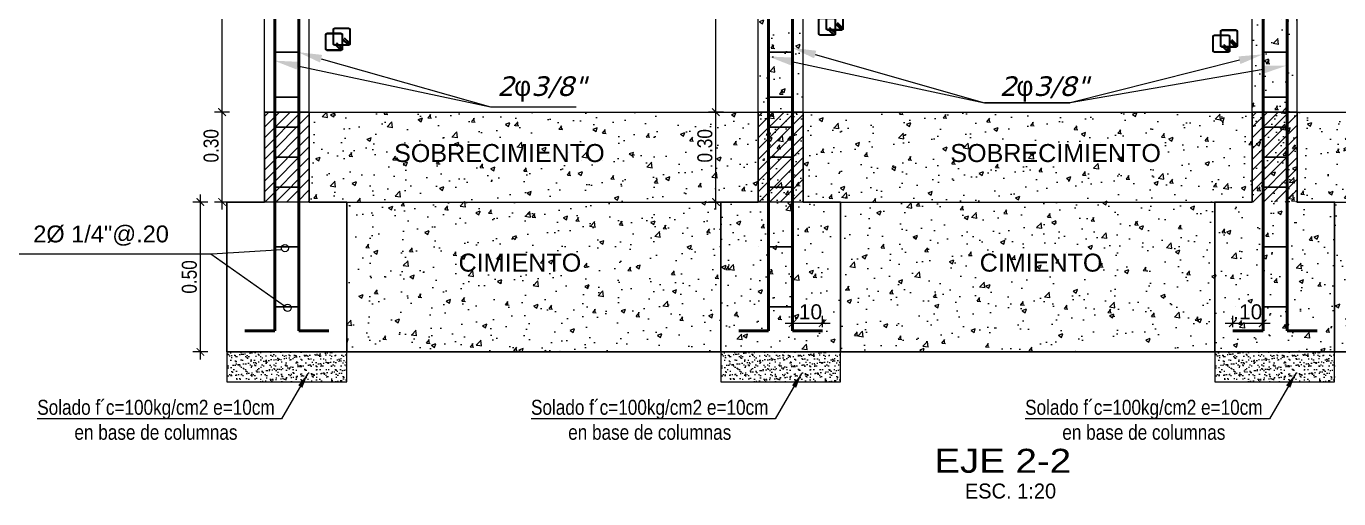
# Model space of a CAD drawing. Header units: metres. Extents: x 912 to 1393, y 476 to 584.
# Drawn here: x 1268.011 to 1272.394, y 494.604 to 496.18 of the extents above; entities that cross this region are included whole.
import ezdxf
from ezdxf import colors
from ezdxf.entities.mleader import LeaderData, LeaderLine
from ezdxf.math import Vec2, Vec3

# ---------------------------------------------------------------- set-up
doc = ezdxf.new("R2010")
doc.units = ezdxf.units.M
doc.linetypes.add('ACAD_ISO04W100', pattern=[30, 24, -3, 0, -3])
for name, color, linetype, lineweight in [('-Achurado', 251, 'Continuous', 5), ('A_Columnas', 7, 'Continuous', 40), ('Cotas', 7, 'Continuous', 20), ('Especificaciones', 7, 'Continuous', 20), ('FIC-2ES_ACERO_', 160, 'Continuous', 30), ('FIC-2ES_COLUMNA', 152, 'Continuous', 30), ('FIC-2ES_CONCRETO 210', 251, 'Continuous', 30), ('Flechas', 122, 'Continuous', 20), ('Muro Alto', 5, 'Continuous', 40), ('pisos', 8, 'Continuous', 13), ('PL-03', 7, 'Continuous', 30), ('TEXTO', 7, 'Continuous', 20)]:
    doc.layers.add(name, color=color, linetype=linetype, lineweight=lineweight)
doc.layers.add('A_50_CotasExter', color=253, linetype='Continuous')
doc.layers.add('PL-05', color=7, linetype='Continuous')
doc.styles.add('-Arial Narrow', font='ARIALN.TTF')
doc.styles.add('ARIAL', font='arial.ttf')
doc.styles.add('R80_50', font='verdanai.ttf', dxfattribs={"height": 0.065})
doc.styles.add('ROMANS', font='ARIALN.TTF')
doc.styles.add('style1', font='arial.ttf')
doc.styles.add('TECHNICLIGHT', font='tel_____.pfb')
doc.dimstyles.new('corte 25', dxfattribs={"dimtxt": 0.05, "dimasz": 0.025, "dimexe": 0.025, "dimexo": 0.0125, "dimgap": 0.0125, "dimtad": 1, "dimzin": 4, "dimdsep": 46, "dimtxsty": 'ARIAL', "dimblk": 'ARCHTICK', "dimcen": 0.025, "dimdle": 0.025, "dimclrd": 256, "dimclre": 256, "dimclrt": 7, "dimadec": 0, "dimazin": 0, "dimtfac": 1, "dimtix": 1, "dimtmove": 0, "dimatfit": 3, "dimfxl": 0.1, "dimlwd": -1, "dimarcsym": 0})
doc.dimstyles.new('Esc 1_20n', dxfattribs={"dimscale": 0.02, "dimtxt": 2, "dimasz": 1, "dimexe": 1, "dimexo": 1, "dimgap": 0.45, "dimtad": 1, "dimtoh": 1, "dimzin": 3, "dimdsep": 46, "dimtxsty": '-Arial Narrow', "dimblk": 'ARCHTICK', "dimcen": 1, "dimdle": 1, "dimclrd": 252, "dimclre": 252, "dimclrt": 252, "dimadec": 0, "dimazin": 0, "dimtfac": 1, "dimtix": 1, "dimtmove": 1, "dimatfit": 2, "dimldrblk": 'ARCHTICK', "dimfxl": 1, "dimfxlon": 1, "dimtolj": 2, "dimlwd": 5, "dimlwe": 5, "dimarcsym": 0})
pattern_1 = [(50, (24.07489, -3.57818), (0.145747735, -0.012751268), [0.01524, -0.16764]), (355, (24.07489, -3.57818), (-0.028194737, 0.152845476), [0.012192, -0.134112467]), (100.451445, (24.08704, -3.57925), (0.117552998, 0.140094202), [0.012952007, -0.142472196]), (46.1842, (24.07489, -3.53754), (0.216863233, -0.033633862), [0.02286, -0.25146]), (96.635558, (24.09296, -3.54035), (0.189923307, 0.1979409), [0.01942802, -0.213708487]), (351.184151, (24.0749, -3.53754), (0.189923307, 0.1979409), [0.018287974, -0.201167786]), (21, (24.09521, -3.5477), (0.121291513, -0.081812159), [0.01524, -0.16764]), (326, (24.09521, -3.5477), (0.049441623, 0.147350373), [0.012192, -0.134112]), (71.451445, (24.10532, -3.55452), (0.170733135, 0.065538215), [0.012952007, -0.14247195]), (37.5, (24.07489, -3.578183), (0.0024708826, 0.067644031), [0, -0.1324864, 0, -0.136144, 0, -0.13462]), (7.5, (24.07489, -3.57818), (0.05345573, 0.08014446), [0, -0.0776224, 0, -0.1294384, 0, -0.051308]), (327.5, (24.029576, -3.578183), (0.1084724761, -0.0045829952), [0, -0.0508, 0, -0.158496, 0, -0.210312]), (317.5, (24.00926, -3.57818), (0.118503345, 0.020341193), [0, -0.06604, 0, -0.1052576, 0, -0.149352])]

# ---------------------------------------------------------------- blocks, each defined once
blk = doc.blocks.new('_ArchTick')
at = {"layer": 'pisos', "color": 0, "const_width": 0.15}
blk.add_lwpolyline([(-0.5, -0.5), (0.5, 0.5)], dxfattribs=at)
blk = doc.blocks.new('*D98')
at = {"layer": 'Cotas', "lineweight": -2, "ltscale": 0.1, "transparency": 16777216}
for p, q in [((1270.5697, 495.1766), (1270.5697, 495.2144)), ((1270.6697, 495.1766), (1270.6697, 495.2144))]:
    blk.add_line(p, q, dxfattribs=at)
at = {"layer": 'Cotas', "ltscale": 0.1, "transparency": 16777216}
blk.add_line((1270.5447, 495.1894), (1270.6947, 495.1894), dxfattribs=at)
at = {"layer": 'DEFPOINTS', "color": 0, "lineweight": 20, "ltscale": 0.1, "transparency": 16777216}
for p in [(1270.5697, 495.1641), (1270.6697, 495.1894), (1270.6697, 495.1641)]:
    blk.add_point(p, dxfattribs=at)
at = {"layer": 'Cotas', "ltscale": 0.1, "transparency": 16777216, "xscale": 0.025, "yscale": 0.025, "zscale": 0.025, "rotation": 180}
blk.add_blockref('_ArchTick', (1270.5697, 495.1894), dxfattribs=at)
at = {"layer": 'Cotas', "ltscale": 0.1, "transparency": 16777216, "xscale": 0.025, "yscale": 0.025, "zscale": 0.025}
blk.add_blockref('_ArchTick', (1270.6697, 495.1894), dxfattribs=at)
at = {"layer": 'Cotas', "color": 7, "lineweight": 13, "ltscale": 0.1, "transparency": 16777216, "insert": (1270.6197, 495.2274), "char_height": 0.05, "attachment_point": 5, "style": 'ARIAL'}
blk.add_mtext('.10', dxfattribs=at)
blk = doc.blocks.new('*D100')
at = {"layer": 'A_50_CotasExter', "color": 252, "lineweight": 5, "transparency": 16777216}
for p, q in [((1270.3137, 495.5691), (1270.3137, 495.9191)), ((1270.3387, 495.8941), (1270.2887, 495.8941)), ((1270.3387, 495.5941), (1270.2887, 495.5941))]:
    blk.add_line(p, q, dxfattribs=at)
at = {"layer": 'DEFPOINTS', "color": 0, "lineweight": 20, "transparency": 16777216}
for p in [(1270.3137, 495.8941), (1270.4547, 495.8941), (1270.4559, 495.5941)]:
    blk.add_point(p, dxfattribs=at)
at = {"layer": 'A_50_CotasExter', "color": 252, "lineweight": 5, "transparency": 16777216, "xscale": 0.025, "yscale": 0.025, "zscale": 0.025}
for p, rotation in [((1270.3137, 495.8941), 90), ((1270.3137, 495.5941), 270)]:
    blk.add_blockref('_ArchTick', p, dxfattribs=dict(at, rotation=rotation))
at = {"layer": 'A_50_CotasExter', "color": 252, "transparency": 16777216, "insert": (1270.277, 495.7816), "char_height": 0.05, "attachment_point": 5, "rotation": 90, "style": '-Arial Narrow'}
blk.add_mtext('\\A2;0.30', dxfattribs=at)
blk = doc.blocks.new('*D101')
at = {"layer": 'A_50_CotasExter', "color": 252, "lineweight": 5, "transparency": 16777216}
for p, q in [((1270.3385, 498.2441), (1270.2885, 498.2441)), ((1270.3135, 495.8691), (1270.3135, 498.2691)), ((1270.3385, 495.8941), (1270.2885, 495.8941))]:
    blk.add_line(p, q, dxfattribs=at)
at = {"layer": 'DEFPOINTS', "color": 0, "lineweight": 20, "transparency": 16777216}
for p in [(1270.3135, 498.2441), (1270.4547, 498.2441), (1270.4547, 495.8941)]:
    blk.add_point(p, dxfattribs=at)
at = {"layer": 'A_50_CotasExter', "color": 252, "lineweight": 5, "transparency": 16777216, "xscale": 0.025, "yscale": 0.025, "zscale": 0.025}
for p, rotation in [((1270.3135, 498.2441), 90), ((1270.3135, 495.8941), 270)]:
    blk.add_blockref('_ArchTick', p, dxfattribs=dict(at, rotation=rotation))
at = {"layer": 'A_50_CotasExter', "color": 252, "transparency": 16777216, "insert": (1270.2767, 497.0691), "char_height": 0.05, "attachment_point": 5, "rotation": 90, "style": '-Arial Narrow'}
blk.add_mtext('\\A2;2.35', dxfattribs=at)
blk = doc.blocks.new('*D97')
at = {"layer": 'Cotas', "lineweight": -2, "ltscale": 0.1, "transparency": 16777216}
for p, q in [((1272.0397, 495.1766), (1272.0397, 495.2144)), ((1272.1397, 495.1766), (1272.1397, 495.2144))]:
    blk.add_line(p, q, dxfattribs=at)
at = {"layer": 'Cotas', "ltscale": 0.1, "transparency": 16777216}
blk.add_line((1272.0147, 495.1894), (1272.1647, 495.1894), dxfattribs=at)
at = {"layer": 'DEFPOINTS', "color": 0, "lineweight": 20, "ltscale": 0.1, "transparency": 16777216}
for p in [(1272.0397, 495.1641), (1272.1397, 495.1894), (1272.1397, 495.1641)]:
    blk.add_point(p, dxfattribs=at)
at = {"layer": 'Cotas', "ltscale": 0.1, "transparency": 16777216, "xscale": 0.025, "yscale": 0.025, "zscale": 0.025, "rotation": 180}
blk.add_blockref('_ArchTick', (1272.0397, 495.1894), dxfattribs=at)
at = {"layer": 'Cotas', "ltscale": 0.1, "transparency": 16777216, "xscale": 0.025, "yscale": 0.025, "zscale": 0.025}
blk.add_blockref('_ArchTick', (1272.1397, 495.1894), dxfattribs=at)
at = {"layer": 'Cotas', "color": 7, "lineweight": 13, "ltscale": 0.1, "transparency": 16777216, "insert": (1272.0897, 495.2274), "char_height": 0.05, "attachment_point": 5, "style": 'ARIAL'}
blk.add_mtext('.10', dxfattribs=at)
blk = doc.blocks.new('*D294')
at = {"layer": 'A_50_CotasExter', "color": 252, "lineweight": 5, "transparency": 16777216}
for p, q in [((1268.5922, 495.0691), (1268.5922, 495.6191)), ((1268.6172, 495.5941), (1268.5672, 495.5941)), ((1268.6172, 495.0941), (1268.5672, 495.0941))]:
    blk.add_line(p, q, dxfattribs=at)
at = {"layer": 'DEFPOINTS', "color": 0, "lineweight": 20, "transparency": 16777216}
for p in [(1268.5922, 495.5941), (1268.6821, 495.5941), (1268.6821, 495.0941)]:
    blk.add_point(p, dxfattribs=at)
at = {"layer": 'A_50_CotasExter', "color": 252, "lineweight": 5, "transparency": 16777216, "xscale": 0.025, "yscale": 0.025, "zscale": 0.025}
for p, rotation in [((1268.5922, 495.5941), 90), ((1268.5922, 495.0941), 270)]:
    blk.add_blockref('_ArchTick', p, dxfattribs=dict(at, rotation=rotation))
at = {"layer": 'A_50_CotasExter', "color": 252, "transparency": 16777216, "insert": (1268.5555, 495.3441), "char_height": 0.05, "attachment_point": 5, "rotation": 90, "style": '-Arial Narrow'}
blk.add_mtext('\\A2;0.50', dxfattribs=at)
blk = doc.blocks.new('*D295')
at = {"layer": 'A_50_CotasExter', "color": 252, "lineweight": 5, "transparency": 16777216}
for p, q in [((1268.6649, 495.5691), (1268.6649, 495.9191)), ((1268.6899, 495.8941), (1268.6399, 495.8941)), ((1268.6899, 495.5941), (1268.6399, 495.5941))]:
    blk.add_line(p, q, dxfattribs=at)
at = {"layer": 'DEFPOINTS', "color": 0, "lineweight": 20, "transparency": 16777216}
for p in [(1268.6649, 495.8941), (1268.8059, 495.8941), (1268.8071, 495.5941)]:
    blk.add_point(p, dxfattribs=at)
at = {"layer": 'A_50_CotasExter', "color": 252, "lineweight": 5, "transparency": 16777216, "xscale": 0.025, "yscale": 0.025, "zscale": 0.025}
for p, rotation in [((1268.6649, 495.8941), 90), ((1268.6649, 495.5941), 270)]:
    blk.add_blockref('_ArchTick', p, dxfattribs=dict(at, rotation=rotation))
at = {"layer": 'A_50_CotasExter', "color": 252, "transparency": 16777216, "insert": (1268.6282, 495.7816), "char_height": 0.05, "attachment_point": 5, "rotation": 90, "style": '-Arial Narrow'}
blk.add_mtext('\\A2;0.30', dxfattribs=at)
blk = doc.blocks.new('*D288')
at = {"layer": 'A_50_CotasExter', "color": 252, "lineweight": 5, "transparency": 16777216}
for p, q in [((1268.6896, 498.2441), (1268.6396, 498.2441)), ((1268.6646, 495.8691), (1268.6646, 498.2691)), ((1268.6896, 495.8941), (1268.6396, 495.8941))]:
    blk.add_line(p, q, dxfattribs=at)
at = {"layer": 'DEFPOINTS', "color": 0, "lineweight": 20, "transparency": 16777216}
for p in [(1268.6646, 498.2441), (1268.8059, 498.2441), (1268.8059, 495.8941)]:
    blk.add_point(p, dxfattribs=at)
at = {"layer": 'A_50_CotasExter', "color": 252, "lineweight": 5, "transparency": 16777216, "xscale": 0.025, "yscale": 0.025, "zscale": 0.025}
for p, rotation in [((1268.6646, 498.2441), 90), ((1268.6646, 495.8941), 270)]:
    blk.add_blockref('_ArchTick', p, dxfattribs=dict(at, rotation=rotation))
at = {"layer": 'A_50_CotasExter', "color": 252, "transparency": 16777216, "insert": (1268.6279, 497.0691), "char_height": 0.05, "attachment_point": 5, "rotation": 90, "style": '-Arial Narrow'}
blk.add_mtext('\\A2;2.35', dxfattribs=at)
blk = doc.blocks.new('ESTRIBOS')
at = {"layer": 'Especificaciones', "linetype": 'ACAD_ISO04W100'}
for p, q in [((1246.6994, 500.7855), (1246.6994, 500.8334)), ((1246.7007, 500.8302), (1246.7181, 500.8128)), ((1246.7019, 500.7855), (1246.7019, 500.829)), ((1246.7025, 500.8319), (1246.7199, 500.8145)), ((1246.7519, 500.8379), (1246.7039, 500.8379)), ((1246.7519, 500.8354), (1246.7039, 500.8354)), ((1246.7054, 500.8348), (1246.7228, 500.8174)), ((1246.7083, 500.8354), (1246.7245, 500.8192)), ((1246.7539, 500.8334), (1246.7539, 500.7855)), ((1246.7564, 500.8337), (1246.7564, 500.7855)), ((1246.6824, 500.7601), (1246.6824, 500.808)), ((1246.6837, 500.8048), (1246.6994, 500.7891)), ((1246.6849, 500.7601), (1246.6849, 500.8037)), ((1246.6855, 500.8065), (1246.6994, 500.7926)), ((1246.6994, 500.8125), (1246.6869, 500.8125)), ((1246.6994, 500.8101), (1246.6869, 500.8101)), ((1246.6884, 500.8095), (1246.6994, 500.7984)), ((1246.6913, 500.8101), (1246.6994, 500.8019)), ((1246.7349, 500.8125), (1246.7019, 500.8125)), ((1246.7349, 500.8101), (1246.7019, 500.8101)), ((1246.7019, 500.7994), (1246.7075, 500.7938)), ((1246.7019, 500.796), (1246.7058, 500.7921)), ((1246.7019, 500.7901), (1246.7029, 500.7891)), ((1246.7029, 500.7891), (1246.7019, 500.7882)), ((1246.7039, 500.7834), (1246.7369, 500.7834)), ((1246.7039, 500.7809), (1246.7369, 500.7809)), ((1246.7075, 500.7938), (1246.7058, 500.7921)), ((1246.7199, 500.8145), (1246.7181, 500.8128)), ((1246.7369, 500.808), (1246.7369, 500.7601)), ((1246.7394, 500.8083), (1246.7394, 500.7601)), ((1246.7394, 500.7834), (1246.7519, 500.7834)), ((1246.7394, 500.7809), (1246.7519, 500.7809)), ((1246.6869, 500.7581), (1246.7349, 500.7581)), ((1246.6869, 500.7556), (1246.7349, 500.7556))]:
    blk.add_line(p, q, dxfattribs=at)
for centre, radius, start, end in [((1246.7039, 500.8334), 0.00452, 90, 225), ((1246.7039, 500.8334), 0.00206, 45.0001, 225), ((1246.7519, 500.8334), 0.00452, 0, 90), ((1246.7519, 500.8334), 0.00206, 0, 90), ((1246.6869, 500.808), 0.00452, 90, 225), ((1246.6869, 500.808), 0.00206, 45.0001, 225), ((1246.7039, 500.7855), 0.00452, 180, 270), ((1246.7039, 500.7855), 0.00206, 180, 270), ((1246.7349, 500.808), 0.00452, 0, 90), ((1246.7349, 500.808), 0.00206, 0, 90), ((1246.7519, 500.7855), 0.00452, 270, 0), ((1246.7519, 500.7855), 0.00206, 270, 0), ((1246.6869, 500.7601), 0.00452, 180, 270), ((1246.6869, 500.7601), 0.00206, 180, 270), ((1246.7349, 500.7601), 0.00206, 270, 0), ((1246.7349, 500.7601), 0.00452, 270, 0)]:
    blk.add_arc(centre, radius, start, end, dxfattribs=at)

msp = doc.modelspace()

# ---------------------------------------------------------------- hatches: boundary and pattern name
at = {"layer": '-Achurado', "lineweight": 5}
h = msp.add_hatch(dxfattribs=at)
h.set_pattern_fill('AR-SAND', color=256, scale=0.0005)
h.set_pattern_definition([(37.5, (69.271636, 0), (-0.00080001565, 0.02447066187), [0, -0.019304, 0, -0.02159, 0, -0.0206375]), (7.5, (69.271636, 0), (0.02247616416, 0.035841255), [0, -0.010414, 0, -0.017399, 0, -0.0066675]), (327.5, (69.256015, 0), (0.0395496185, 7.185923e-05), [0, -0.00635, 0, -0.02286, 0, -0.029845]), (317.5, (69.256015, 0), (0.0381778226, 0.0111464662), [0, -0.003175, 0, -0.014986, 0, -0.017145])])
h.paths.add_polyline_path([(1269.0809, 495.0941), (1268.6809, 495.0941), (1268.6809, 494.9941), (1269.0809, 494.9941)])
h = msp.add_hatch(dxfattribs=at)
h.set_pattern_fill('AR-SAND', color=256, scale=0.0005)
h.set_pattern_definition([(37.5, (70.920445, -1e-13), (-0.00080001565, 0.02447066187), [0, -0.019304, 0, -0.02159, 0, -0.0206375]), (7.5, (70.920445, -1e-13), (0.02247616416, 0.035841255), [0, -0.010414, 0, -0.017399, 0, -0.0066675]), (327.5, (70.904824, -1e-13), (0.0395496185, 7.185923e-05), [0, -0.00635, 0, -0.02286, 0, -0.029845]), (317.5, (70.904824, -1e-13), (0.0381778226, 0.0111464662), [0, -0.003175, 0, -0.014986, 0, -0.017145])])
h.paths.add_polyline_path([(1270.7297, 495.0941), (1270.3297, 495.0941), (1270.3297, 494.9941), (1270.7297, 494.9941)])
h = msp.add_hatch(dxfattribs=at)
h.set_pattern_fill('AR-SAND', color=256, scale=0.0005)
h.set_pattern_definition([(37.5, (72.570445, 0), (-0.00080001565, 0.02447066187), [0, -0.019304, 0, -0.02159, 0, -0.0206375]), (7.5, (72.570445, 0), (0.02247616416, 0.035841255), [0, -0.010414, 0, -0.017399, 0, -0.0066675]), (327.5, (72.554824, 0), (0.0395496185, 7.185923e-05), [0, -0.00635, 0, -0.02286, 0, -0.029845]), (317.5, (72.554824, 0), (0.0381778226, 0.0111464662), [0, -0.003175, 0, -0.014986, 0, -0.017145])])
h.paths.add_polyline_path([(1272.3797, 495.0941), (1271.9797, 495.0941), (1271.9797, 494.9941), (1272.3797, 494.9941)])
at = {"true_color": 0x636466}
h = msp.add_hatch(dxfattribs=at)
h.set_pattern_fill('AR-CONC', color=251, scale=0.0008)
h.set_pattern_definition(pattern_1)
h.paths.add_polyline_path([(1270.4547, 498.2441), (1270.6047, 498.2441), (1270.6047, 495.5941), (1270.4547, 495.5941)])
h = msp.add_hatch(dxfattribs=at)
h.set_pattern_fill('AR-CONC', color=251, scale=0.0008)
h.set_pattern_definition([(50, (23.42489, -3.57818), (0.145747735, -0.012751268), [0.01524, -0.16764]), (355, (23.42489, -3.57818), (-0.028194737, 0.152845476), [0.012192, -0.134112467]), (100.451445, (23.43704, -3.57925), (0.117552998, 0.140094202), [0.012952007, -0.142472196]), (46.1842, (23.42489, -3.53754), (0.216863233, -0.033633862), [0.02286, -0.25146]), (96.635558, (23.44296, -3.54035), (0.189923307, 0.1979409), [0.01942802, -0.213708487]), (351.184151, (23.4249, -3.53754), (0.189923307, 0.1979409), [0.018287974, -0.201167786]), (21, (23.44521, -3.5477), (0.121291513, -0.081812159), [0.01524, -0.16764]), (326, (23.44521, -3.5477), (0.049441623, 0.147350373), [0.012192, -0.134112]), (71.451445, (23.45532, -3.55452), (0.170733135, 0.065538215), [0.012952007, -0.14247195]), (37.5, (23.42489, -3.578183), (0.0024708826, 0.067644031), [0, -0.1324864, 0, -0.136144, 0, -0.13462]), (7.5, (23.42489, -3.57818), (0.05345573, 0.08014446), [0, -0.0776224, 0, -0.1294384, 0, -0.051308]), (327.5, (23.379576, -3.578183), (0.1084724761, -0.0045829952), [0, -0.0508, 0, -0.158496, 0, -0.210312]), (317.5, (23.35926, -3.57818), (0.118503345, 0.020341193), [0, -0.06604, 0, -0.1052576, 0, -0.149352])])
h.paths.add_polyline_path([(1272.1047, 498.2441), (1272.2547, 498.2441), (1272.2547, 495.5941), (1272.1047, 495.5941)])
h = msp.add_hatch(dxfattribs=at)
h.set_pattern_fill('AR-CONC', color=251, scale=0.0008)
h.paths.add_polyline_path([(1269.9785, 495.7638), (1270.247, 495.7638), (1270.2764, 495.8069), (1270.198, 495.7834)], flags=16)
h.paths.add_polyline_path([(1272.1059, 495.6941), (1272.1059, 495.8941), (1271.3071, 495.8941), (1269.7559, 495.8941), (1268.9559, 495.8941), (1268.9559, 495.6941), (1268.9559, 495.5941), (1269.0809, 495.5941), (1270.9809, 495.5941), (1272.1059, 495.5941)])
h = msp.add_hatch(dxfattribs=at)
h.set_pattern_fill('AR-CONC', color=251, scale=0.0008)
h.set_pattern_definition(pattern_1)
h.paths.add_polyline_path([(1270.4547, 495.8941), (1270.4547, 495.5941), (1270.3309, 495.5941), (1270.3309, 495.0941), (1270.7297, 495.0941), (1270.7297, 495.5941), (1270.6047, 495.5941), (1270.6047, 495.8941)])
h = msp.add_hatch(dxfattribs=at)
h.set_pattern_fill('AR-CONC', color=251, scale=0.0008)
h.paths.add_polyline_path([(1271.6274, 495.7638), (1271.8958, 495.7638), (1271.9252, 495.8069), (1271.8468, 495.7834)], flags=16)
h.paths.add_polyline_path([(1273.7547, 495.6941), (1273.7547, 495.8941), (1272.9559, 495.8941), (1271.4047, 495.8941), (1270.6047, 495.8941), (1270.6047, 495.6941), (1270.6047, 495.5941), (1270.7297, 495.5941), (1272.6297, 495.5941), (1273.7547, 495.5941)])
h = msp.add_hatch(dxfattribs=at)
h.set_pattern_fill('AR-CONC', color=251, scale=0.0008)
h.paths.add_polyline_path([(1270.3297, 495.5941), (1269.0809, 495.5941), (1269.0809, 495.0941), (1270.3297, 495.0941)])
h.paths.add_polyline_path([(1270.1115, 495.3797), (1270.1644, 495.3554), (1270.1521, 495.4218), (1270.1299, 495.4529)], flags=16)
h = msp.add_hatch(dxfattribs=at)
h.set_pattern_fill('AR-CONC', color=251, scale=0.0008)
h.paths.add_polyline_path([(1273.6297, 495.5941), (1270.7297, 495.5941), (1270.7297, 495.0941), (1273.6297, 495.0941)])
h.paths.add_polyline_path([(1271.7603, 495.3797), (1271.8132, 495.3554), (1271.8009, 495.4218), (1271.7787, 495.4529)], flags=16)
at = {"layer": 'Muro Alto', "lineweight": 20, "true_color": 0x636466}
h = msp.add_hatch(dxfattribs=at)
h.set_pattern_fill('LINE', color=251, scale=0.008, angle=45)
h.set_pattern_definition([(45, (21.220968, -3.578183), (-0.01796051224, 0.01796051224), [])])
h.paths.add_polyline_path([(1268.8059, 495.8941), (1268.9559, 495.8941), (1268.9559, 495.5941), (1268.8059, 495.5941)])
h = msp.add_hatch(dxfattribs=at)
h.set_pattern_fill('LINE', color=251, scale=0.008, angle=45)
h.set_pattern_definition([(45, (22.869777, -3.578183), (-0.01796051224, 0.01796051224), [])])
h.paths.add_polyline_path([(1270.4547, 495.8941), (1270.6047, 495.8941), (1270.6047, 495.5941), (1270.4547, 495.5941)])
h = msp.add_hatch(dxfattribs=at)
h.set_pattern_fill('LINE', color=251, scale=0.008, angle=45)
h.set_pattern_definition([(45, (24.519777, -3.578183), (-0.01796051224, 0.01796051224), [])])
h.paths.add_polyline_path([(1272.1047, 495.8941), (1272.2547, 495.8941), (1272.2547, 495.5941), (1272.1047, 495.5941)])

# ---------------------------------------------------------------- linework, layer by layer
for p, q in [((1268.6809, 495.0941), (1268.6809, 494.9941)), ((1269.0809, 494.9941), (1269.0809, 495.0941)), ((1270.3297, 495.0941), (1270.3297, 494.9941)), ((1270.7297, 494.9941), (1270.7297, 495.0941)), ((1271.9797, 495.0941), (1271.9797, 494.9941)), ((1272.3797, 494.9941), (1272.3797, 495.0941)), ((1268.6809, 494.9941), (1269.0809, 494.9941)), ((1270.3297, 494.9941), (1270.7297, 494.9941)), ((1271.9797, 494.9941), (1272.3797, 494.9941))]:
    msp.add_line(p, q)
for points in [[(1268.8059, 495.8941), (1268.9559, 495.8941), (1268.9559, 495.5941), (1268.8059, 495.5941)], [(1270.4547, 495.8941), (1270.6047, 495.8941), (1270.6047, 495.5941), (1270.4547, 495.5941)]]:
    msp.add_lwpolyline(points, close=True)
for points in [[(1268.9559, 495.8941), (1272.1059, 495.8941)], [(1270.6047, 495.8941), (1273.7547, 495.8941)], [(1269.0809, 495.5941), (1270.3309, 495.5941)], [(1270.7297, 495.5941), (1271.9797, 495.5941)], [(1272.3797, 495.5941), (1273.6297, 495.5941)], [(1268.864, 495.4346), (1268.6304, 495.4202)], [(1268.6304, 495.4202), (1267.9737, 495.4202)], [(1268.8728, 495.2468), (1268.6269, 495.42)]]:
    msp.add_lwpolyline(points)
for centre in [(1268.8747, 495.4403), (1268.8834, 495.2408)]:
    msp.add_circle(centre, 0.0121)
at = {"layer": 'FIC-2ES_ACERO_', "lineweight": 50}
for p, q in [((1268.8409, 495.1641), (1268.8409, 498.3568)), ((1268.9209, 495.1641), (1268.9209, 498.3554)), ((1270.4897, 495.1641), (1270.4897, 498.3568)), ((1270.5697, 495.1641), (1270.5697, 498.3554)), ((1272.1409, 495.1641), (1272.1409, 498.3543)), ((1272.2209, 495.1641), (1272.2209, 498.3557)), ((1268.7409, 495.1641), (1268.8409, 495.1641)), ((1269.0209, 495.1641), (1268.9209, 495.1641)), ((1270.3897, 495.1641), (1270.4897, 495.1641)), ((1270.6697, 495.1641), (1270.5697, 495.1641)), ((1272.0397, 495.1641), (1272.1409, 495.1641)), ((1272.3209, 495.1641), (1272.2209, 495.1641))]:
    msp.add_line(p, q, dxfattribs=at)
at = {"layer": 'FIC-2ES_ACERO_', "color": 5, "lineweight": 30}
for points in [[(1268.8409, 496.0941), (1268.9209, 496.0941)], [(1270.4897, 496.0941), (1270.5697, 496.0941)], [(1272.1409, 496.0941), (1272.2209, 496.0941)], [(1268.8409, 495.9441), (1268.9209, 495.9441)], [(1270.4897, 495.9441), (1270.5697, 495.9441)], [(1272.1409, 495.9441), (1272.2209, 495.9441)], [(1268.8409, 495.8441), (1268.9209, 495.8441)], [(1270.4897, 495.8441), (1270.5697, 495.8441)], [(1272.1409, 495.8441), (1272.2209, 495.8441)], [(1268.8409, 495.7441), (1268.9209, 495.7441)], [(1270.4897, 495.7441), (1270.5697, 495.7441)], [(1272.1409, 495.7441), (1272.2209, 495.7441)], [(1268.8409, 495.6441), (1268.9209, 495.6441)], [(1270.4897, 495.6441), (1270.5697, 495.6441)], [(1272.1409, 495.6441), (1272.2209, 495.6441)], [(1268.8409, 495.4441), (1268.9209, 495.4441)], [(1270.4897, 495.4441), (1270.5697, 495.4441)], [(1272.2209, 495.4441), (1272.1409, 495.4441)], [(1268.8409, 495.2441), (1268.9209, 495.2441)], [(1270.4897, 495.2441), (1270.5697, 495.2441)], [(1272.2209, 495.2441), (1272.1409, 495.2441)]]:
    msp.add_lwpolyline(points, dxfattribs=at)
at = {"layer": 'FIC-2ES_ACERO_', "lineweight": 40}
msp.add_lwpolyline([(1270.4547, 495.4441), (1270.4545, 495.4441)], dxfattribs=at)
at = {"layer": 'FIC-2ES_COLUMNA', "ltscale": 0.025}
for points in [[(1268.6809, 495.0941), (1269.0809, 495.0941), (1269.0809, 495.5941), (1268.9559, 495.5941), (1268.9559, 495.8941), (1268.8059, 495.8941), (1268.8059, 495.5941), (1268.6809, 495.5941), (1268.6809, 495.0941)], [(1268.6821, 495.0941), (1270.7297, 495.0941), (1270.7297, 495.5941), (1270.6047, 495.5941), (1270.6047, 495.8941), (1270.4547, 495.8941), (1270.4547, 495.5941), (1270.3297, 495.5941), (1270.3297, 495.0941)], [(1271.9797, 495.0941), (1272.3797, 495.0941), (1272.3797, 495.5941), (1272.2547, 495.5941), (1272.2547, 495.8941), (1272.1047, 495.8941), (1272.1047, 495.5941), (1271.9797, 495.5941), (1271.9797, 495.0941)], [(1270.7297, 495.0941), (1273.6297, 495.0941)]]:
    msp.add_lwpolyline(points, dxfattribs=at)
at = {"layer": 'FIC-2ES_CONCRETO 210', "lineweight": 15}
for p, q in [((1268.8059, 495.6941), (1268.8059, 498.2441)), ((1268.9559, 495.6941), (1268.9559, 498.2441)), ((1270.6047, 495.6941), (1270.6047, 498.2441)), ((1272.1047, 495.8941), (1272.1047, 498.2441)), ((1272.2547, 495.8941), (1272.2547, 498.2441)), ((1270.4547, 495.6941), (1270.4547, 497.9441))]:
    msp.add_line(p, q, dxfattribs=at)

# ---------------------------------------------------------------- block references
at = {"layer": 'Muro Alto', "color": 4, "lineweight": 20, "xscale": -1, "rotation": 270}
for p in [(769.9008, -750.5315), (768.2545, -750.5824), (771.2175, -750.5884)]:
    msp.add_blockref('ESTRIBOS', p, dxfattribs=at)

# ---------------------------------------------------------------- texts
at = {"layer": 'A_Columnas', "lineweight": 9, "insert": (1268.2606, 495.4819), "char_height": 0.05625, "width": 0.72, "attachment_point": 5, "style": 'style1'}
msp.add_mtext('2Ø 1/4"@.20', dxfattribs=at)
at = {"layer": 'Especificaciones', "linetype": 'ACAD_ISO04W100', "char_height": 0.065, "width": 0.387333, "attachment_point": 1, "style": 'R80_50'}
for insert in [(1269.5835, 496.0132), (1271.2608, 496.0132)]:
    msp.add_mtext('2{\\fSymbol|b0|i0|c2|p18;f}3/8"', dxfattribs=dict(at, insert=insert))
at = {"layer": 'PL-03', "color": 250, "linetype": 'Continuous', "style": 'TECHNICLIGHT'}
msp.add_text('ESC. 1:20', height=0.05, dxfattribs=at).set_placement((1271.145, 494.6048))
at = {"layer": 'PL-03', "char_height": 0.05, "width": 0.815284, "attachment_point": 2, "style": 'ROMANS'}
for insert in [(1268.4439, 494.9341), (1270.0927, 494.9341), (1271.7427, 494.9341)]:
    msp.add_mtext('Solado f´c=100kg/cm2 e=10cm en base de columnas', dxfattribs=dict(at, insert=insert))
at = {"layer": 'PL-05', "style": 'TECHNICLIGHT', "width": 1.2}
msp.add_text(' EJE 2-2', height=0.08, dxfattribs=at).set_placement((1271.0075, 494.6906))
at = {"layer": 'TEXTO', "char_height": 0.06, "width": 1.32753, "attachment_point": 3}
for s, insert in [('{\\fArial|b0|i0|c0|p34;SOBRECIMIENTO}', (1269.9422, 495.7875)), ('{\\fArial|b0|i0|c0|p34;SOBRECIMIENTO}', (1271.7995, 495.7875)), ('\\pxqc;{\\fArial|b0|i0|c0|p34;CIMIENTO}', (1270.323, 495.4218)), ('\\pxqc;{\\fArial|b0|i0|c0|p34;CIMIENTO}', (1272.0633, 495.4218))]:
    msp.add_mtext(s, dxfattribs=dict(at, insert=insert))

# ---------------------------------------------------------------- dimensions: what is measured, and where the dimension line sits
at = {"layer": 'A_50_CotasExter'}
for base, p1, p2, picture, middle in [((1268.6646, 498.2441), (1268.8059, 495.8941), (1268.8059, 498.2441), '*D288', (1268.6279, 497.0691)), ((1270.3135, 498.2441), (1270.4547, 495.8941), (1270.4547, 498.2441), '*D101', (1270.2767, 497.0691))]:
    dim = msp.add_linear_dim(base=base, p1=p1, p2=p2, angle=270, dimstyle='Esc 1_20n', override={"dimscale": 0.025}, dxfattribs=at)
    dim.commit()
    dim.dimension.update_dxf_attribs({"geometry": picture, "text_midpoint": middle})
for base, p1, p2, picture, middle in [((1268.6649, 495.8941), (1268.8071, 495.5941), (1268.8059, 495.8941), '*D295', (1268.6649, 495.7816)), ((1270.3137, 495.8941), (1270.4559, 495.5941), (1270.4547, 495.8941), '*D100', (1270.3137, 495.7816))]:
    dim = msp.add_linear_dim(base=base, p1=p1, p2=p2, angle=270, dimstyle='Esc 1_20n', override={"dimscale": 0.025}, dxfattribs=at)
    dim.commit()
    dim.dimension.update_dxf_attribs({"geometry": picture, "text_midpoint": middle, "dimtype": 160})
dim = msp.add_aligned_dim(p1=(1268.6821, 495.0941), p2=(1268.6821, 495.5941), distance=0.0898, dimstyle='Esc 1_20n', override={"dimscale": 0.025}, dxfattribs=at)
dim.commit()
dim.dimension.update_dxf_attribs({"geometry": '*D294', "text_midpoint": (1268.5555, 495.3441)})
at = {"layer": 'Cotas', "lineweight": 13, "ltscale": 0.1}
for base, p1, p2, angle, picture, middle in [((1270.6697, 495.1894), (1270.5697, 495.1641), (1270.6697, 495.1641), 0, '*D98', (1270.6197, 495.1894)), ((1272.1397, 495.1894), (1272.0397, 495.1641), (1272.1397, 495.1641), 360, '*D97', (1272.0897, 495.1894))]:
    dim = msp.add_linear_dim(base=base, p1=p1, p2=p2, angle=angle, dimstyle='corte 25', dxfattribs=at)
    dim.commit()
    dim.dimension.update_dxf_attribs({"geometry": picture, "text_midpoint": middle, "dimtype": 161})

# ---------------------------------------------------------------- leaders
for points in [[(1268.951, 495.0216), (1268.863, 494.8704), (1268.0477, 494.8704)], [(1270.5998, 495.0216), (1270.5118, 494.8704), (1269.6965, 494.8704)], [(1272.2498, 495.0216), (1272.1618, 494.8704), (1271.3465, 494.8704)]]:
    msp.add_leader(points, dimstyle='corte 25', override={"dimasz": 0.05, "dimgap": 0.0125, "dimtad": 0}, dxfattribs=at)
at = {"layer": 'Flechas', "color": 7}
ml = msp.add_multileader_mtext('Standard', dxfattribs=at)
ml.set_content('', color=7)
ml.set_leader_properties()
ml.build(insert=Vec2(0, 0))
ml.multileader.update_dxf_attribs({"dogleg_length": 0.6, "arrow_head_size": 0.08})
ctx = ml.context
ctx.base_point, ctx.char_height, ctx.arrow_head_size, ctx.landing_gap_size, ctx.plane_origin = Vec3(1269.8471, 495.9112), 0, 0.08, 0, Vec3(1269.3102, 496.1315)
notes = []
notes.append((ctx, [(0, (1, 1, 0), (1269.5611, 495.9112), (1, 0), 0.286, [(0, [(1268.9183, 496.0941)], 0, [])])]))
ctx.mtext.insert, ctx.mtext.rotation, ctx.mtext.flow_direction, ctx.mtext.extrusion = Vec3(1269.8471, 495.9112), 3.141593, 5, Vec3(0, 0, -1)
ml = msp.add_multileader_mtext('Standard', dxfattribs=at)
ml.set_content('', color=7)
ml.set_leader_properties()
ml.build(insert=Vec2(0, 0))
ml.multileader.update_dxf_attribs({"dogleg_length": 0.6, "arrow_head_size": 0.08})
ctx = ml.context
ctx.base_point, ctx.char_height, ctx.arrow_head_size, ctx.landing_gap_size, ctx.plane_origin = Vec3(1271.4971, 495.9253), 0, 0.08, 0, Vec3(1270.9602, 496.1456)
notes.append((ctx, [(0, (1, 1, 0), (1271.2111, 495.9253), (1, 0), 0.286, [(0, [(1270.5683, 496.1082)], 0, [])])]))
ctx.mtext.insert, ctx.mtext.rotation, ctx.mtext.flow_direction, ctx.mtext.extrusion = Vec3(1271.4971, 495.9253), 3.141593, 5, Vec3(0, 0, -1)
ml = msp.add_multileader_mtext('Standard', dxfattribs=at)
ml.set_content('', color=7)
ml.set_leader_properties()
ml.build(insert=Vec2(0, 0))
ml.multileader.update_dxf_attribs({"dogleg_length": 0.6, "arrow_head_size": 0.08})
ctx = ml.context
ctx.base_point, ctx.char_height, ctx.arrow_head_size, ctx.landing_gap_size, ctx.plane_origin = Vec3(1271.2111, 495.9253), 0, 0.08, 0, Vec3(1271.0139, 496.2152)
ctx.text_align_type = 2
notes.append((ctx, [(0, (1, 1, 0), (1271.4971, 495.9253), (-1, 0), 0.286, [(0, [(1272.1395, 496.0866)], 0, [])])]))
ctx.mtext.insert, ctx.mtext.rotation, ctx.mtext.alignment, ctx.mtext.flow_direction, ctx.mtext.extrusion = Vec3(1271.2111, 495.9253), 3.141593, 3, 5, Vec3(0, 0, -1)
ml = msp.add_multileader_mtext('Standard', dxfattribs=at)
ml.set_content('', color=7)
ml.set_leader_properties()
ml.build(insert=Vec2(0, 0))
ml.multileader.update_dxf_attribs({"dogleg_length": 0.6, "arrow_head_size": 0.08})
ctx = ml.context
ctx.base_point, ctx.char_height, ctx.arrow_head_size, ctx.landing_gap_size, ctx.plane_origin = Vec3(1269.8471, 495.9112), 0, 0.08, 0, Vec3(1269.2929, 496.1315)
notes.append((ctx, [(0, (1, 1, 0), (1269.5611, 495.9112), (1, 0), 0.286, [(0, [(1268.8383, 496.0657)], 0, [])])]))
ctx.mtext.insert, ctx.mtext.rotation, ctx.mtext.flow_direction, ctx.mtext.extrusion = Vec3(1269.8471, 495.9112), 3.141593, 5, Vec3(0, 0, -1)
ml = msp.add_multileader_mtext('Standard', dxfattribs=at)
ml.set_content('', color=7)
ml.set_leader_properties()
ml.build(insert=Vec2(0, 0))
ml.multileader.update_dxf_attribs({"dogleg_length": 0.6, "arrow_head_size": 0.08})
ctx = ml.context
ctx.base_point, ctx.char_height, ctx.arrow_head_size, ctx.landing_gap_size, ctx.plane_origin = Vec3(1271.4971, 495.9253), 0, 0.08, 0, Vec3(1270.9429, 496.1456)
notes.append((ctx, [(0, (1, 1, 0), (1271.2111, 495.9253), (1, 0), 0.286, [(0, [(1270.4883, 496.0798)], 0, [])])]))
ctx.mtext.insert, ctx.mtext.rotation, ctx.mtext.flow_direction, ctx.mtext.extrusion = Vec3(1271.4971, 495.9253), 3.141593, 5, Vec3(0, 0, -1)
ml = msp.add_multileader_mtext('Standard', dxfattribs=at)
ml.set_content('', color=7)
ml.set_leader_properties()
ml.build(insert=Vec2(0, 0))
ml.multileader.update_dxf_attribs({"dogleg_length": 0.6, "arrow_head_size": 0.08})
ctx = ml.context
ctx.base_point, ctx.char_height, ctx.arrow_head_size, ctx.landing_gap_size, ctx.plane_origin = Vec3(1271.2111, 495.9253), 0, 0.08, 0, Vec3(1271.1277, 496.14)
ctx.text_align_type = 2
notes.append((ctx, [(0, (1, 1, 0), (1271.4971, 495.9253), (-1, 0), 0.286, [(0, [(1272.2195, 496.0492)], 0, [])])]))
ctx.mtext.insert, ctx.mtext.rotation, ctx.mtext.alignment, ctx.mtext.flow_direction, ctx.mtext.extrusion = Vec3(1271.2111, 495.9253), 3.141593, 3, 5, Vec3(0, 0, -1)
for ctx, leaders in notes:
    for number, flags, end, landing, length, lines in leaders:
        leader = LeaderData()
        leader.index, (leader.has_last_leader_line, leader.has_dogleg_vector, leader.attachment_direction) = number, flags
        leader.last_leader_point, leader.dogleg_vector, leader.dogleg_length = Vec3(end), Vec3(landing), length
        for number, points, colour, breaks in lines:
            line = LeaderLine()
            line.index, line.vertices, line.color, line.breaks = number, Vec3.list(points), colors.encode_raw_color(colour), breaks
            leader.lines.append(line)
        ctx.leaders.append(leader)

doc.saveas('drawing.dxf')
